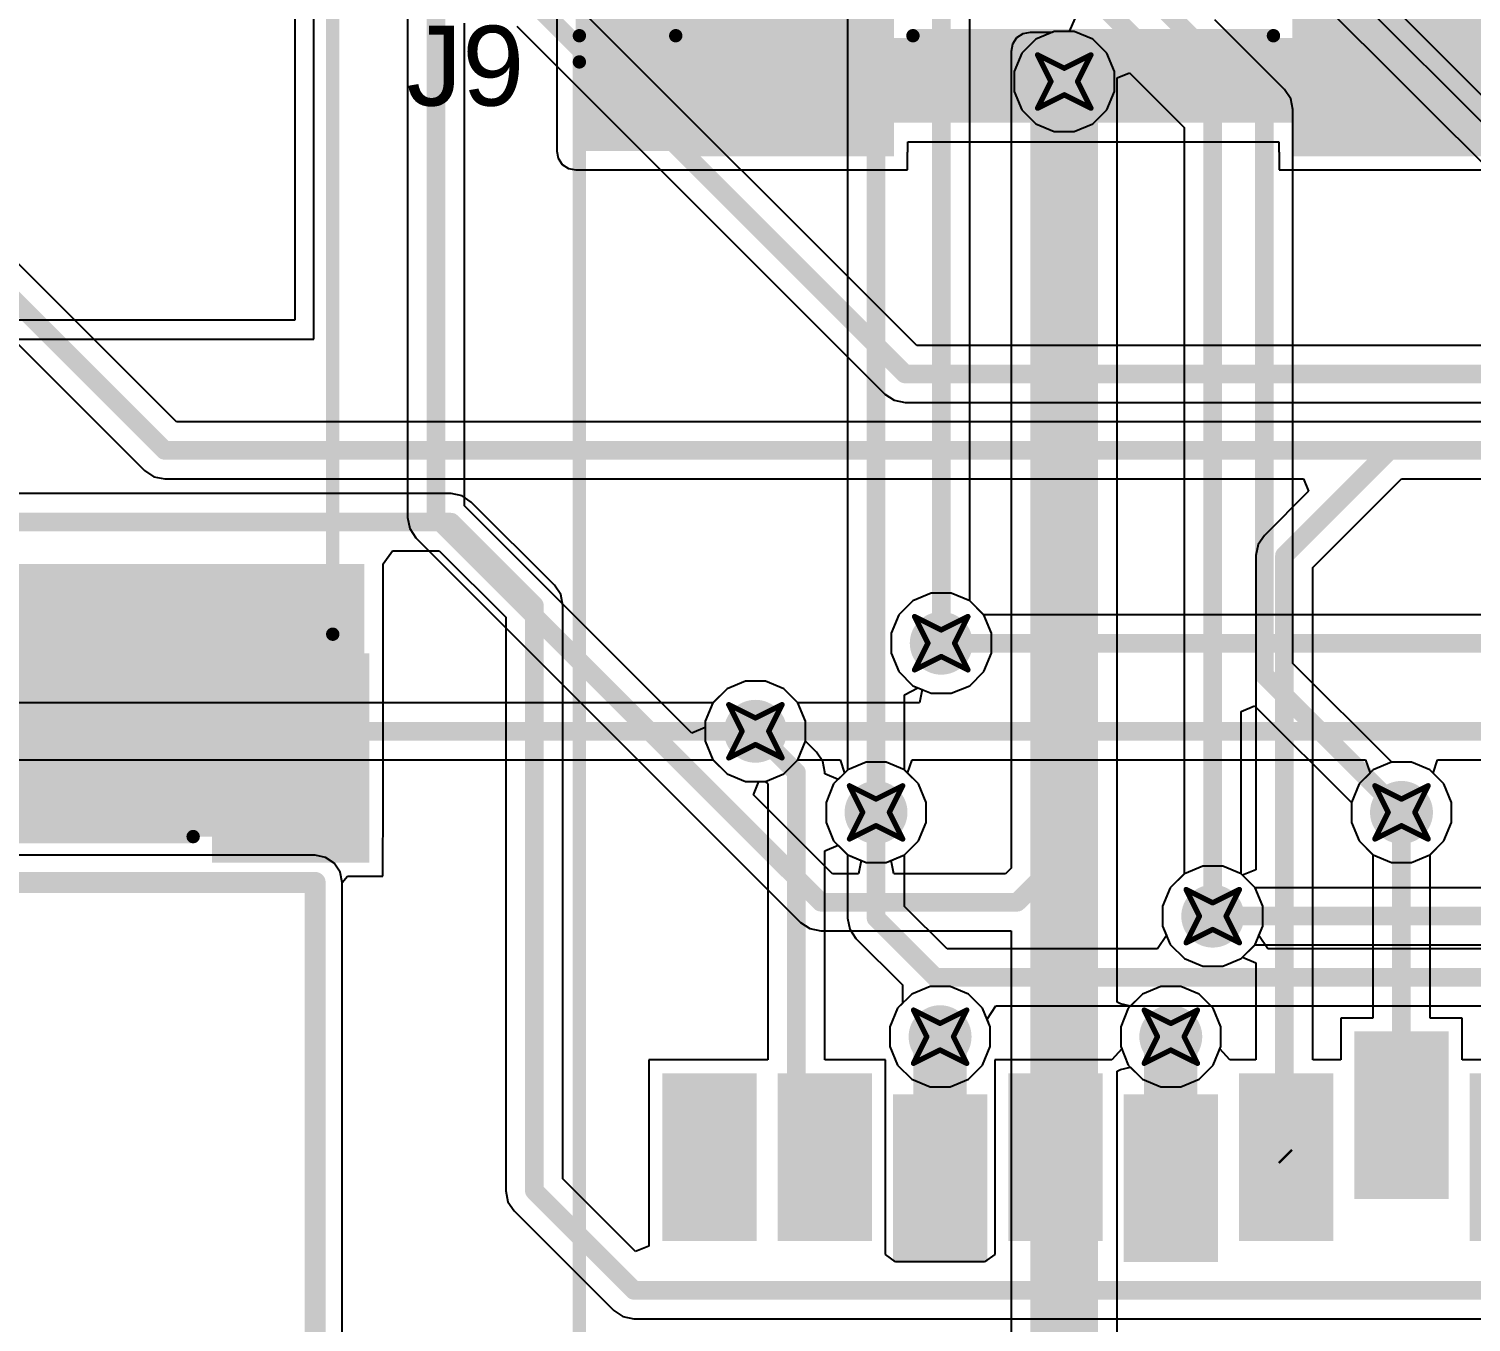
# Model space of a CAD drawing. Header units: inches. Extents: x -3 to 289, y -11 to 89.
# Drawn here: x 57.28 to 71.03, y -4.2 to 8.14 of the extents above; entities that cross this region are included whole.
import ezdxf

# ---------------------------------------------------------------- set-up
doc = ezdxf.new("R2010")
doc.units = ezdxf.units.IN
for name, color, linetype in [('Board Cutout', 216, 'Continuous'), ('Bottom Layer', 5, 'Continuous'), ('Drill Drawing', 1, 'Continuous'), ('Layer 1', 16, 'Continuous'), ('Layer 2', 76, 'Continuous'), ('Top Layer', 1, 'Continuous'), ('Top Overlay', 2, 'Continuous'), ('Top Paste', 8, 'Continuous'), ('Top Solder', 216, 'Continuous'), ('Via Holes', 16, 'Continuous')]:
    doc.layers.add(name, color=color, linetype=linetype)
doc.styles.add('Arial', font='', dxfattribs={"height": 0.2})
doc.styles.get('Arial').set_extended_font_data('Arial')

# ---------------------------------------------------------------- blocks, each defined once
blk = doc.blocks.new('693071010811_81')
at = {"layer": 'Top Layer'}
blk.add_hatch(color=1, dxfattribs=at).paths.add_polyline_path([(5.875, -6.075), (7.275, -6.075), (7.275, -7.975), (5.875, -7.975)])
at = {"layer": 'Top Paste'}
blk.add_hatch(color=8, dxfattribs=at).paths.add_polyline_path([(5.875, -6.075), (7.275, -6.075), (7.275, -7.975), (5.875, -7.975)])
at = {"layer": 'Top Solder'}
blk.add_hatch(color=216, dxfattribs=at).paths.add_polyline_path([(5.825, -6.025), (7.325, -6.025), (7.325, -8.025), (5.825, -8.025)])
at = {"layer": 'Top Overlay', "const_width": 0.127}
for points in [[(6.975, -5.844), (6.975, 7.426)], [(-6.896, -7.775), (5.644, -7.775)]]:
    blk.add_lwpolyline(points, dxfattribs=at)
at = {"layer": 'Top Overlay', "const_width": 0.0635}
for points in [[(6.943, -5.844, 1), (7.007, -5.844, 1)], [(5.612, -7.775, 1), (5.676, -7.775, 1)]]:
    blk.add_lwpolyline(points, format="xyb", close=True, dxfattribs=at)
blk = doc.blocks.new('693071010811_82')
at = {"layer": 'Top Layer'}
for points in [[(-5.875, 7.725), (-4.075, 7.725), (-4.075, 6.325), (-5.875, 6.325)], [(-0.175, 7.725), (1.625, 7.725), (1.625, 6.325), (-0.175, 6.325)], [(0.415, -2.125), (1.215, -2.125), (1.215, -3.625), (0.415, -3.625)], [(-6.185, -2.525), (-5.385, -2.525), (-5.385, -4.025), (-6.185, -4.025)], [(-5.085, -2.525), (-4.285, -2.525), (-4.285, -4.025), (-5.085, -4.025)], [(-2.885, -2.525), (-2.085, -2.525), (-2.085, -4.025), (-2.885, -4.025)], [(-0.685, -2.525), (0.115, -2.525), (0.115, -4.025), (-0.685, -4.025)], [(-3.985, -2.725), (-3.185, -2.725), (-3.185, -4.225), (-3.985, -4.225)], [(-1.785, -2.725), (-0.985, -2.725), (-0.985, -4.225), (-1.785, -4.225)]]:
    blk.add_hatch(color=1, dxfattribs=at).paths.add_polyline_path(points)
at = {"layer": 'Top Paste'}
for points in [[(-5.875, 7.725), (-4.075, 7.725), (-4.075, 6.325), (-5.875, 6.325)], [(-0.175, 7.725), (1.625, 7.725), (1.625, 6.325), (-0.175, 6.325)], [(0.415, -2.125), (1.215, -2.125), (1.215, -3.625), (0.415, -3.625)], [(-6.185, -2.525), (-5.385, -2.525), (-5.385, -4.025), (-6.185, -4.025)], [(-5.085, -2.525), (-4.285, -2.525), (-4.285, -4.025), (-5.085, -4.025)], [(-2.885, -2.525), (-2.085, -2.525), (-2.085, -4.025), (-2.885, -4.025)], [(-0.685, -2.525), (0.115, -2.525), (0.115, -4.025), (-0.685, -4.025)], [(-3.985, -2.725), (-3.185, -2.725), (-3.185, -4.225), (-3.985, -4.225)], [(-1.785, -2.725), (-0.985, -2.725), (-0.985, -4.225), (-1.785, -4.225)]]:
    blk.add_hatch(color=8, dxfattribs=at).paths.add_polyline_path(points)
at = {"layer": 'Top Solder'}
for points in [[(-5.925, 7.775), (-4.025, 7.775), (-4.025, 6.275), (-5.925, 6.275)], [(-0.225, 7.775), (1.675, 7.775), (1.675, 6.275), (-0.225, 6.275)], [(0.365, -2.075), (1.265, -2.075), (1.265, -3.675), (0.365, -3.675)], [(-6.235, -2.475), (-5.335, -2.475), (-5.335, -4.075), (-6.235, -4.075)], [(-5.135, -2.475), (-4.235, -2.475), (-4.235, -4.075), (-5.135, -4.075)], [(-2.935, -2.475), (-2.035, -2.475), (-2.035, -4.075), (-2.935, -4.075)], [(-0.735, -2.475), (0.165, -2.475), (0.165, -4.075), (-0.735, -4.075)], [(1.465, -2.475), (2.365, -2.475), (2.365, -4.075), (1.465, -4.075)], [(-4.035, -2.675), (-3.135, -2.675), (-3.135, -4.275), (-4.035, -4.275)], [(-1.835, -2.675), (-0.935, -2.675), (-0.935, -4.275), (-1.835, -4.275)]]:
    blk.add_hatch(color=216, dxfattribs=at).paths.add_polyline_path(points)
at = {"layer": 'Top Overlay', "const_width": 0.127}
for points in [[(-7.025, 7.425), (-6.106, 7.425)], [(-7.025, 7.175), (-7.025, 7.425)], [(-3.844, 7.425), (-0.406, 7.425)], [(-7.025, -4.944), (-7.025, 7.175)]]:
    blk.add_lwpolyline(points, dxfattribs=at)
at = {"layer": 'Top Overlay', "const_width": 0.0635}
for points in [[(-7.057, 7.425, 1), (-6.993, 7.425, 1)], [(-7.057, 7.425, 1), (-6.993, 7.425, 1)], [(-6.138, 7.425, 1), (-6.074, 7.425, 1)], [(-3.876, 7.425, 1), (-3.812, 7.425, 1)], [(-0.438, 7.425, 1), (-0.374, 7.425, 1)], [(-7.057, 7.175, 1), (-6.993, 7.175, 1)], [(-7.057, 7.175, 1), (-6.993, 7.175, 1)]]:
    blk.add_lwpolyline(points, format="xyb", close=True, dxfattribs=at)

msp = doc.modelspace()

# ---------------------------------------------------------------- hatches: boundary and pattern name
at = {"layer": 'Bottom Layer'}
h = msp.add_hatch(color=5, dxfattribs=at)
edge = h.paths.add_edge_path()
edge.add_arc((67.154, 7.641), 0.3, 0, 360)
h = msp.add_hatch(color=5, dxfattribs=at)
edge = h.paths.add_edge_path()
edge.add_arc((65.981, 2.282), 0.3, 0, 360)
h = msp.add_hatch(color=5, dxfattribs=at)
edge = h.paths.add_edge_path()
edge.add_arc((64.209, 1.442), 0.3, 0, 360)
h = msp.add_hatch(color=5, dxfattribs=at)
edge = h.paths.add_edge_path()
edge.add_arc((65.359, 0.668), 0.3, 0, 360)
h = msp.add_hatch(color=5, dxfattribs=at)
edge = h.paths.add_edge_path()
edge.add_arc((70.37, 0.668), 0.3, 0, 360)
h = msp.add_hatch(color=5, dxfattribs=at)
edge = h.paths.add_edge_path()
edge.add_arc((68.57, -0.322), 0.3, 0, 360)
h = msp.add_hatch(color=5, dxfattribs=at)
edge = h.paths.add_edge_path()
edge.add_arc((65.97, -1.472), 0.3, 0, 360)
h = msp.add_hatch(color=5, dxfattribs=at)
edge = h.paths.add_edge_path()
edge.add_arc((68.17, -1.472), 0.3, 0, 360)
at = {"layer": 'Layer 1'}
h = msp.add_hatch(color=16, dxfattribs=at)
edge = h.paths.add_edge_path()
edge.add_arc((67.154, 7.641), 0.3, 0, 360)
h = msp.add_hatch(color=16, dxfattribs=at)
edge = h.paths.add_edge_path()
edge.add_arc((65.981, 2.282), 0.3, 0, 360)
h = msp.add_hatch(color=16, dxfattribs=at)
edge = h.paths.add_edge_path()
edge.add_arc((64.209, 1.442), 0.3, 0, 360)
h = msp.add_hatch(color=16, dxfattribs=at)
edge = h.paths.add_edge_path()
edge.add_arc((65.359, 0.668), 0.3, 0, 360)
h = msp.add_hatch(color=16, dxfattribs=at)
edge = h.paths.add_edge_path()
edge.add_arc((70.37, 0.668), 0.3, 0, 360)
h = msp.add_hatch(color=16, dxfattribs=at)
edge = h.paths.add_edge_path()
edge.add_arc((68.57, -0.322), 0.3, 0, 360)
h = msp.add_hatch(color=16, dxfattribs=at)
edge = h.paths.add_edge_path()
edge.add_arc((65.97, -1.472), 0.3, 0, 360)
h = msp.add_hatch(color=16, dxfattribs=at)
edge = h.paths.add_edge_path()
edge.add_arc((68.17, -1.472), 0.3, 0, 360)
at = {"layer": 'Layer 2'}
msp.add_hatch(color=76, dxfattribs=at).paths.add_polyline_path([(66.829, -5.436), (67.477, -5.436), (67.477, 7.928), (66.829, 7.928)])
h = msp.add_hatch(color=76, dxfattribs=at)
edge = h.paths.add_edge_path()
edge.add_arc((67.154, 7.641), 0.3, 0, 360)
h = msp.add_hatch(color=76, dxfattribs=at)
edge = h.paths.add_edge_path()
edge.add_arc((65.981, 2.282), 0.3, 0, 360)
h = msp.add_hatch(color=76, dxfattribs=at)
edge = h.paths.add_edge_path()
edge.add_arc((64.209, 1.442), 0.3, 0, 360)
h = msp.add_hatch(color=76, dxfattribs=at)
edge = h.paths.add_edge_path()
edge.add_arc((65.359, 0.668), 0.3, 0, 360)
h = msp.add_hatch(color=76, dxfattribs=at)
edge = h.paths.add_edge_path()
edge.add_arc((70.37, 0.668), 0.3, 0, 360)
h = msp.add_hatch(color=76, dxfattribs=at)
edge = h.paths.add_edge_path()
edge.add_arc((68.57, -0.322), 0.3, 0, 360)
h = msp.add_hatch(color=76, dxfattribs=at)
edge = h.paths.add_edge_path()
edge.add_arc((65.97, -1.472), 0.3, 0, 360)
h = msp.add_hatch(color=76, dxfattribs=at)
edge = h.paths.add_edge_path()
edge.add_arc((68.17, -1.472), 0.3, 0, 360)
at = {"layer": 'Top Layer'}
for points in [[(62.495, 6.978), (63.281, 6.978), (63.281, 8.922), (62.495, 8.922)], [(62.495, 6.978), (65.48, 6.978), (65.48, 8.378), (62.495, 8.378)], [(72.365, 8.378), (69.38, 8.378), (69.38, 6.978), (72.365, 6.978)], [(63.434, 7.248), (70.934, 7.248), (70.934, 8.056), (63.434, 8.056)], [(45.928, 0.437), (60.478, 0.437), (60.478, 3.037), (45.928, 3.037)]]:
    msp.add_hatch(color=1, dxfattribs=at).paths.add_polyline_path(points)
h = msp.add_hatch(color=1, dxfattribs=at)
edge = h.paths.add_edge_path()
edge.add_arc((67.154, 7.641), 0.3, 0, 360)
h = msp.add_hatch(color=1, dxfattribs=at)
edge = h.paths.add_edge_path()
edge.add_arc((65.981, 2.282), 0.3, 0, 360)
h = msp.add_hatch(color=1, dxfattribs=at)
edge = h.paths.add_edge_path()
edge.add_arc((64.209, 1.442), 0.3, 0, 360)
h = msp.add_hatch(color=1, dxfattribs=at)
edge = h.paths.add_edge_path()
edge.add_arc((65.359, 0.668), 0.3, 0, 360)
h = msp.add_hatch(color=1, dxfattribs=at)
edge = h.paths.add_edge_path()
edge.add_arc((70.37, 0.668), 0.3, 0, 360)
h = msp.add_hatch(color=1, dxfattribs=at)
edge = h.paths.add_edge_path()
edge.add_arc((68.57, -0.322), 0.3, 0, 360)
h = msp.add_hatch(color=1, dxfattribs=at)
edge = h.paths.add_edge_path()
edge.add_arc((65.97, -1.472), 0.3, 0, 360)
h = msp.add_hatch(color=1, dxfattribs=at)
edge = h.paths.add_edge_path()
edge.add_arc((68.17, -1.472), 0.3, 0, 360)
at = {"layer": 'Via Holes'}
h = msp.add_hatch(color=7, dxfattribs=at)
edge = h.paths.add_edge_path()
edge.add_arc((67.154, 7.641), 0.15, 0, 360)
h = msp.add_hatch(color=7, dxfattribs=at)
edge = h.paths.add_edge_path()
edge.add_arc((65.981, 2.282), 0.15, 0, 360)
h = msp.add_hatch(color=7, dxfattribs=at)
edge = h.paths.add_edge_path()
edge.add_arc((64.209, 1.442), 0.15, 0, 360)
h = msp.add_hatch(color=7, dxfattribs=at)
edge = h.paths.add_edge_path()
edge.add_arc((65.359, 0.668), 0.15, 0, 360)
h = msp.add_hatch(color=7, dxfattribs=at)
edge = h.paths.add_edge_path()
edge.add_arc((70.37, 0.668), 0.15, 0, 360)
h = msp.add_hatch(color=7, dxfattribs=at)
edge = h.paths.add_edge_path()
edge.add_arc((68.57, -0.322), 0.15, 0, 360)
h = msp.add_hatch(color=7, dxfattribs=at)
edge = h.paths.add_edge_path()
edge.add_arc((65.97, -1.472), 0.15, 0, 360)
h = msp.add_hatch(color=7, dxfattribs=at)
edge = h.paths.add_edge_path()
edge.add_arc((68.17, -1.472), 0.15, 0, 360)

# ---------------------------------------------------------------- linework, layer by layer
at = {"layer": 'Board Cutout', "const_width": 0.2}
for points in [[(0.01, 0), (60.01, 0)], [(60.01, -5.48), (60.01, 0)]]:
    msp.add_lwpolyline(points, dxfattribs=at)
at = {"layer": 'Board Cutout', "const_width": 0.1}
msp.add_lwpolyline([(59.96, 0, 1), (60.06, 0, 1)], format="xyb", close=True, dxfattribs=at)
msp.add_lwpolyline([(59.96, 0, 1), (60.06, 0, 1)], format="xyb", close=True, dxfattribs=at)
at = {"layer": 'Bottom Layer'}
for p, q in [((68.36, 10.029), (71.25, 7.14)), ((71.325, 7.321), (69.018, 9.628)), ((67.059, 8.119), (66.883, 8.046)), ((67.249, 8.119), (67.059, 8.119)), ((67.425, 8.046), (67.249, 8.119)), ((66.883, 8.046), (66.749, 7.911)), ((67.559, 7.911), (67.425, 8.046)), ((66.749, 7.911), (66.676, 7.736)), ((67.632, 7.736), (67.559, 7.911)), ((66.676, 7.736), (66.676, 7.546)), ((67.632, 7.546), (67.632, 7.736)), ((66.676, 7.546), (66.749, 7.37)), ((67.559, 7.37), (67.632, 7.546)), ((66.749, 7.37), (66.883, 7.236)), ((67.425, 7.236), (67.559, 7.37)), ((66.883, 7.236), (67.059, 7.163)), ((67.059, 7.163), (67.249, 7.163)), ((67.249, 7.163), (67.425, 7.236)), ((65.886, 2.76), (65.71, 2.687)), ((66.076, 2.76), (65.886, 2.76)), ((66.252, 2.687), (66.076, 2.76)), ((65.71, 2.687), (65.576, 2.553)), ((66.386, 2.553), (66.252, 2.687)), ((65.576, 2.553), (65.503, 2.377)), ((66.459, 2.377), (66.386, 2.553)), ((65.503, 2.377), (65.503, 2.187)), ((66.459, 2.187), (66.459, 2.377)), ((65.503, 2.187), (65.576, 2.012)), ((66.386, 2.012), (66.459, 2.187)), ((65.576, 2.012), (65.71, 1.877)), ((66.252, 1.877), (66.386, 2.012)), ((63.938, 1.847), (63.804, 1.713)), ((64.114, 1.92), (63.938, 1.847)), ((64.304, 1.92), (64.114, 1.92)), ((64.479, 1.847), (64.304, 1.92)), ((64.614, 1.713), (64.479, 1.847)), ((65.71, 1.877), (65.886, 1.804)), ((65.886, 1.804), (66.076, 1.804)), ((66.076, 1.804), (66.252, 1.877)), ((63.804, 1.713), (63.731, 1.537)), ((64.686, 1.537), (64.614, 1.713)), ((63.731, 1.537), (63.731, 1.347)), ((64.686, 1.347), (64.686, 1.537)), ((63.731, 1.347), (63.804, 1.171)), ((64.614, 1.171), (64.686, 1.347)), ((63.804, 1.171), (63.938, 1.037)), ((64.479, 1.037), (64.614, 1.171)), ((65.264, 1.146), (65.089, 1.073)), ((65.455, 1.146), (65.264, 1.146)), ((65.63, 1.073), (65.455, 1.146)), ((70.275, 1.146), (70.1, 1.073)), ((70.465, 1.146), (70.275, 1.146)), ((70.641, 1.073), (70.465, 1.146)), ((63.938, 1.037), (64.114, 0.964)), ((64.114, 0.964), (64.304, 0.964)), ((64.304, 0.964), (64.479, 1.037)), ((65.089, 1.073), (64.954, 0.939)), ((65.765, 0.939), (65.63, 1.073)), ((70.1, 1.073), (69.965, 0.939)), ((70.775, 0.939), (70.641, 1.073)), ((64.954, 0.939), (64.882, 0.763)), ((65.837, 0.763), (65.765, 0.939)), ((69.965, 0.939), (69.892, 0.763)), ((70.848, 0.763), (70.775, 0.939)), ((64.882, 0.763), (64.882, 0.573)), ((65.837, 0.573), (65.837, 0.763)), ((69.892, 0.763), (69.892, 0.573)), ((70.848, 0.573), (70.848, 0.763)), ((64.882, 0.573), (64.954, 0.398)), ((65.765, 0.398), (65.837, 0.573)), ((69.892, 0.573), (69.965, 0.398)), ((70.775, 0.398), (70.848, 0.573)), ((64.954, 0.398), (65.088, 0.264)), ((65.631, 0.264), (65.765, 0.398)), ((69.965, 0.398), (70.1, 0.263)), ((70.641, 0.263), (70.775, 0.398)), ((60.01, 0.259), (0.269, 0.259)), ((60.109, 0.239), (60.01, 0.259)), ((60.193, 0.183), (60.109, 0.239)), ((60.249, 0.099), (60.193, 0.183)), ((65.088, 0.264), (65.088, -0.341)), ((65.631, -0.229), (65.631, 0.264)), ((68.475, 0.155), (68.3, 0.083)), ((68.665, 0.155), (68.475, 0.155)), ((68.841, 0.083), (68.665, 0.155)), ((70.1, 0.263), (70.275, 0.19)), ((70.275, 0.19), (70.465, 0.19)), ((70.465, 0.19), (70.641, 0.263)), ((60.269, 0), (60.249, 0.099)), ((68.3, 0.083), (68.165, -0.052)), ((68.975, -0.052), (68.841, 0.083)), ((60.269, -5.478), (60.269, 0)), ((68.165, -0.052), (68.092, -0.227)), ((69.048, -0.227), (68.975, -0.052)), ((66.036, -0.633), (65.631, -0.229)), ((68.092, -0.227), (68.092, -0.417)), ((69.048, -0.417), (69.048, -0.227)), ((65.088, -0.341), (65.108, -0.445)), ((65.108, -0.445), (65.167, -0.534)), ((65.167, -0.534), (65.61, -0.977)), ((68.129, -0.506), (68.044, -0.633)), ((68.092, -0.417), (68.129, -0.506)), ((69.011, -0.506), (69.048, -0.417)), ((69.096, -0.633), (69.011, -0.506)), ((68.044, -0.633), (66.036, -0.633)), ((85.218, -0.633), (69.096, -0.633)), ((65.61, -0.977), (65.61, -1.156)), ((65.565, -1.201), (65.492, -1.377)), ((65.61, -1.156), (65.565, -1.201)), ((66.418, -1.304), (66.503, -1.177)), ((66.503, -1.177), (80.689, -1.177)), ((66.448, -1.377), (66.418, -1.304)), ((65.492, -1.377), (65.492, -1.567)), ((66.448, -1.567), (66.448, -1.377)), ((65.492, -1.567), (65.565, -1.743)), ((66.375, -1.743), (66.448, -1.567)), ((65.565, -1.743), (65.7, -1.877)), ((66.241, -1.877), (66.375, -1.743)), ((65.7, -1.877), (65.875, -1.95)), ((66.065, -1.95), (66.241, -1.877)), ((65.875, -1.95), (66.065, -1.95))]:
    msp.add_line(p, q, dxfattribs=at)
at = {"layer": 'Bottom Layer', "const_width": 0.178}
for points in [[(65.359, -0.341), (65.359, 0.668)], [(65.359, -0.341), (65.923, -0.905)], [(65.923, -0.905), (85.621, -0.905)]]:
    msp.add_lwpolyline(points, dxfattribs=at)
at = {"layer": 'Bottom Layer', "const_width": 0.0889}
for points in [[(65.315, 0.668, 1), (65.404, 0.668, 1)], [(65.315, -0.341, 1), (65.404, -0.341, 1)], [(65.315, -0.341, 1), (65.404, -0.341, 1)], [(65.879, -0.905, 1), (65.968, -0.905, 1)], [(65.879, -0.905, 1), (65.968, -0.905, 1)]]:
    msp.add_lwpolyline(points, format="xyb", close=True, dxfattribs=at)
at = {"layer": 'Drill Drawing', "const_width": 0.0508}
for points in [[(66.9, 7.895), (67.154, 7.768)], [(66.9, 7.895), (67.027, 7.641)], [(67.154, 7.768), (67.408, 7.895)], [(67.281, 7.641), (67.408, 7.895)], [(66.9, 7.387), (67.027, 7.641)], [(67.281, 7.641), (67.408, 7.387)], [(66.9, 7.387), (67.154, 7.514)], [(67.154, 7.514), (67.408, 7.387)], [(65.727, 2.536), (65.981, 2.409)], [(65.727, 2.536), (65.854, 2.282)], [(65.981, 2.409), (66.235, 2.536)], [(66.108, 2.282), (66.235, 2.536)], [(65.727, 2.028), (65.854, 2.282)], [(66.108, 2.282), (66.235, 2.028)], [(65.727, 2.028), (65.981, 2.155)], [(65.981, 2.155), (66.235, 2.028)], [(63.955, 1.696), (64.209, 1.569)], [(63.955, 1.696), (64.082, 1.442)], [(64.209, 1.569), (64.463, 1.696)], [(64.336, 1.442), (64.463, 1.696)], [(63.955, 1.188), (64.082, 1.442)], [(64.336, 1.442), (64.463, 1.188)], [(63.955, 1.188), (64.209, 1.315)], [(64.209, 1.315), (64.463, 1.188)], [(65.105, 0.922), (65.359, 0.795)], [(65.105, 0.922), (65.232, 0.668)], [(65.359, 0.795), (65.613, 0.922)], [(65.486, 0.668), (65.613, 0.922)], [(70.116, 0.922), (70.37, 0.795)], [(70.116, 0.922), (70.243, 0.668)], [(70.37, 0.795), (70.624, 0.922)], [(70.497, 0.668), (70.624, 0.922)], [(65.105, 0.414), (65.232, 0.668)], [(65.486, 0.668), (65.613, 0.414)], [(70.116, 0.414), (70.243, 0.668)], [(70.497, 0.668), (70.624, 0.414)], [(65.105, 0.414), (65.359, 0.541)], [(65.359, 0.541), (65.613, 0.414)], [(70.116, 0.414), (70.37, 0.541)], [(70.37, 0.541), (70.624, 0.414)], [(68.316, -0.068), (68.57, -0.195)], [(68.316, -0.068), (68.443, -0.322)], [(68.57, -0.195), (68.824, -0.068)], [(68.697, -0.322), (68.824, -0.068)], [(68.316, -0.576), (68.443, -0.322)], [(68.697, -0.322), (68.824, -0.576)], [(68.316, -0.576), (68.57, -0.449)], [(68.57, -0.449), (68.824, -0.576)], [(65.716, -1.218), (65.97, -1.345)], [(65.716, -1.218), (65.843, -1.472)], [(65.97, -1.345), (66.224, -1.218)], [(66.097, -1.472), (66.224, -1.218)], [(67.916, -1.218), (68.17, -1.345)], [(67.916, -1.218), (68.043, -1.472)], [(68.17, -1.345), (68.424, -1.218)], [(68.297, -1.472), (68.424, -1.218)], [(65.716, -1.726), (65.843, -1.472)], [(66.097, -1.472), (66.224, -1.726)], [(67.916, -1.726), (68.043, -1.472)], [(68.297, -1.472), (68.424, -1.726)], [(65.716, -1.726), (65.97, -1.599)], [(65.97, -1.599), (66.224, -1.726)], [(67.916, -1.726), (68.17, -1.599)], [(68.17, -1.599), (68.424, -1.726)]]:
    msp.add_lwpolyline(points, dxfattribs=at)
at = {"layer": 'Drill Drawing', "const_width": 0.0254}
for points in [[(66.887, 7.895, 1), (66.913, 7.895, 1)], [(66.887, 7.895, 1), (66.913, 7.895, 1)], [(67.395, 7.895, 1), (67.421, 7.895, 1)], [(67.395, 7.895, 1), (67.421, 7.895, 1)], [(67.141, 7.768, 1), (67.167, 7.768, 1)], [(67.141, 7.768, 1), (67.167, 7.768, 1)], [(67.014, 7.641, 1), (67.04, 7.641, 1)], [(67.014, 7.641, 1), (67.04, 7.641, 1)], [(67.268, 7.641, 1), (67.294, 7.641, 1)], [(67.268, 7.641, 1), (67.294, 7.641, 1)], [(67.141, 7.514, 1), (67.167, 7.514, 1)], [(67.141, 7.514, 1), (67.167, 7.514, 1)], [(66.887, 7.387, 1), (66.913, 7.387, 1)], [(66.887, 7.387, 1), (66.913, 7.387, 1)], [(67.395, 7.387, 1), (67.421, 7.387, 1)], [(67.395, 7.387, 1), (67.421, 7.387, 1)], [(65.714, 2.536, 1), (65.74, 2.536, 1)], [(65.714, 2.536, 1), (65.74, 2.536, 1)], [(66.222, 2.536, 1), (66.248, 2.536, 1)], [(66.222, 2.536, 1), (66.248, 2.536, 1)], [(65.968, 2.409, 1), (65.994, 2.409, 1)], [(65.968, 2.409, 1), (65.994, 2.409, 1)], [(65.841, 2.282, 1), (65.867, 2.282, 1)], [(65.841, 2.282, 1), (65.867, 2.282, 1)], [(66.095, 2.282, 1), (66.121, 2.282, 1)], [(66.095, 2.282, 1), (66.121, 2.282, 1)], [(65.968, 2.155, 1), (65.994, 2.155, 1)], [(65.968, 2.155, 1), (65.994, 2.155, 1)], [(65.714, 2.028, 1), (65.74, 2.028, 1)], [(65.714, 2.028, 1), (65.74, 2.028, 1)], [(66.222, 2.028, 1), (66.248, 2.028, 1)], [(66.222, 2.028, 1), (66.248, 2.028, 1)], [(63.942, 1.696, 1), (63.967, 1.696, 1)], [(63.942, 1.696, 1), (63.967, 1.696, 1)], [(64.45, 1.696, 1), (64.475, 1.696, 1)], [(64.45, 1.696, 1), (64.475, 1.696, 1)], [(64.196, 1.569, 1), (64.221, 1.569, 1)], [(64.196, 1.569, 1), (64.221, 1.569, 1)], [(64.069, 1.442, 1), (64.094, 1.442, 1)], [(64.069, 1.442, 1), (64.094, 1.442, 1)], [(64.323, 1.442, 1), (64.348, 1.442, 1)], [(64.323, 1.442, 1), (64.348, 1.442, 1)], [(64.196, 1.315, 1), (64.221, 1.315, 1)], [(64.196, 1.315, 1), (64.221, 1.315, 1)], [(63.942, 1.188, 1), (63.967, 1.188, 1)], [(63.942, 1.188, 1), (63.967, 1.188, 1)], [(64.45, 1.188, 1), (64.475, 1.188, 1)], [(64.45, 1.188, 1), (64.475, 1.188, 1)], [(65.093, 0.922, 1), (65.118, 0.922, 1)], [(65.093, 0.922, 1), (65.118, 0.922, 1)], [(65.601, 0.922, 1), (65.626, 0.922, 1)], [(65.601, 0.922, 1), (65.626, 0.922, 1)], [(70.104, 0.922, 1), (70.129, 0.922, 1)], [(70.104, 0.922, 1), (70.129, 0.922, 1)], [(70.612, 0.922, 1), (70.637, 0.922, 1)], [(70.612, 0.922, 1), (70.637, 0.922, 1)], [(65.22, 0.668, 1), (65.245, 0.668, 1)], [(65.22, 0.668, 1), (65.245, 0.668, 1)], [(65.347, 0.795, 1), (65.372, 0.795, 1)], [(65.347, 0.795, 1), (65.372, 0.795, 1)], [(65.474, 0.668, 1), (65.499, 0.668, 1)], [(65.474, 0.668, 1), (65.499, 0.668, 1)], [(70.231, 0.668, 1), (70.256, 0.668, 1)], [(70.231, 0.668, 1), (70.256, 0.668, 1)], [(70.358, 0.795, 1), (70.383, 0.795, 1)], [(70.358, 0.795, 1), (70.383, 0.795, 1)], [(70.485, 0.668, 1), (70.51, 0.668, 1)], [(70.485, 0.668, 1), (70.51, 0.668, 1)], [(65.347, 0.541, 1), (65.372, 0.541, 1)], [(65.347, 0.541, 1), (65.372, 0.541, 1)], [(70.358, 0.541, 1), (70.383, 0.541, 1)], [(70.358, 0.541, 1), (70.383, 0.541, 1)], [(65.093, 0.414, 1), (65.118, 0.414, 1)], [(65.093, 0.414, 1), (65.118, 0.414, 1)], [(65.601, 0.414, 1), (65.626, 0.414, 1)], [(65.601, 0.414, 1), (65.626, 0.414, 1)], [(70.104, 0.414, 1), (70.129, 0.414, 1)], [(70.104, 0.414, 1), (70.129, 0.414, 1)], [(70.612, 0.414, 1), (70.637, 0.414, 1)], [(70.612, 0.414, 1), (70.637, 0.414, 1)], [(68.304, -0.068, 1), (68.329, -0.068, 1)], [(68.304, -0.068, 1), (68.329, -0.068, 1)], [(68.812, -0.068, 1), (68.837, -0.068, 1)], [(68.812, -0.068, 1), (68.837, -0.068, 1)], [(68.558, -0.195, 1), (68.583, -0.195, 1)], [(68.558, -0.195, 1), (68.583, -0.195, 1)], [(68.431, -0.322, 1), (68.456, -0.322, 1)], [(68.431, -0.322, 1), (68.456, -0.322, 1)], [(68.685, -0.322, 1), (68.71, -0.322, 1)], [(68.685, -0.322, 1), (68.71, -0.322, 1)], [(68.558, -0.449, 1), (68.583, -0.449, 1)], [(68.558, -0.449, 1), (68.583, -0.449, 1)], [(68.304, -0.576, 1), (68.329, -0.576, 1)], [(68.304, -0.576, 1), (68.329, -0.576, 1)], [(68.812, -0.576, 1), (68.837, -0.576, 1)], [(68.812, -0.576, 1), (68.837, -0.576, 1)], [(65.704, -1.218, 1), (65.729, -1.218, 1)], [(65.704, -1.218, 1), (65.729, -1.218, 1)], [(66.212, -1.218, 1), (66.237, -1.218, 1)], [(66.212, -1.218, 1), (66.237, -1.218, 1)], [(67.904, -1.218, 1), (67.929, -1.218, 1)], [(67.904, -1.218, 1), (67.929, -1.218, 1)], [(68.412, -1.218, 1), (68.437, -1.218, 1)], [(68.412, -1.218, 1), (68.437, -1.218, 1)], [(65.958, -1.345, 1), (65.983, -1.345, 1)], [(65.958, -1.345, 1), (65.983, -1.345, 1)], [(68.158, -1.345, 1), (68.183, -1.345, 1)], [(68.158, -1.345, 1), (68.183, -1.345, 1)], [(65.831, -1.472, 1), (65.856, -1.472, 1)], [(65.831, -1.472, 1), (65.856, -1.472, 1)], [(66.085, -1.472, 1), (66.11, -1.472, 1)], [(66.085, -1.472, 1), (66.11, -1.472, 1)], [(68.031, -1.472, 1), (68.056, -1.472, 1)], [(68.031, -1.472, 1), (68.056, -1.472, 1)], [(68.285, -1.472, 1), (68.31, -1.472, 1)], [(68.285, -1.472, 1), (68.31, -1.472, 1)], [(65.958, -1.599, 1), (65.983, -1.599, 1)], [(65.958, -1.599, 1), (65.983, -1.599, 1)], [(68.158, -1.599, 1), (68.183, -1.599, 1)], [(68.158, -1.599, 1), (68.183, -1.599, 1)], [(65.704, -1.726, 1), (65.729, -1.726, 1)], [(65.704, -1.726, 1), (65.729, -1.726, 1)], [(66.212, -1.726, 1), (66.237, -1.726, 1)], [(66.212, -1.726, 1), (66.237, -1.726, 1)], [(67.904, -1.726, 1), (67.929, -1.726, 1)], [(67.904, -1.726, 1), (67.929, -1.726, 1)], [(68.412, -1.726, 1), (68.437, -1.726, 1)], [(68.412, -1.726, 1), (68.437, -1.726, 1)]]:
    msp.add_lwpolyline(points, format="xyb", close=True, dxfattribs=at)
at = {"layer": 'Layer 1'}
for p, q in [((69.186, 8.819), (72.463, 5.542)), ((65.748, 5.123), (62.318, 8.553)), ((61.934, 8.169), (65.443, 4.659)), ((67.059, 8.119), (66.883, 8.046)), ((67.249, 8.119), (67.059, 8.119)), ((67.425, 8.046), (67.249, 8.119)), ((66.883, 8.046), (66.749, 7.911)), ((67.559, 7.911), (67.425, 8.046)), ((66.749, 7.911), (66.676, 7.736)), ((67.632, 7.736), (67.559, 7.911)), ((66.676, 7.736), (66.676, 7.546)), ((67.632, 7.546), (67.632, 7.736)), ((66.676, 7.546), (66.749, 7.37)), ((67.559, 7.37), (67.632, 7.546)), ((66.749, 7.37), (66.883, 7.236)), ((67.425, 7.236), (67.559, 7.37)), ((66.883, 7.236), (67.059, 7.163)), ((67.059, 7.163), (67.249, 7.163)), ((67.249, 7.163), (67.425, 7.236)), ((105.872, 5.123), (65.748, 5.123)), ((65.443, 4.659), (65.443, 4.659)), ((65.443, 4.659), (65.532, 4.6)), ((65.532, 4.6), (65.636, 4.579)), ((65.636, 4.579), (65.636, 4.579)), ((65.636, 4.579), (101.096, 4.579)), ((65.886, 2.76), (65.71, 2.687)), ((66.076, 2.76), (65.886, 2.76)), ((66.252, 2.687), (66.076, 2.76)), ((65.71, 2.687), (65.576, 2.553)), ((66.385, 2.554), (66.252, 2.687)), ((65.576, 2.553), (65.503, 2.377)), ((71.426, 2.554), (66.385, 2.554)), ((65.503, 2.377), (65.503, 2.187)), ((65.503, 2.187), (65.576, 2.012)), ((65.576, 2.012), (65.71, 1.877)), ((63.938, 1.847), (63.805, 1.714)), ((64.114, 1.92), (63.938, 1.847)), ((64.304, 1.92), (64.114, 1.92)), ((64.479, 1.847), (64.304, 1.92)), ((64.612, 1.714), (64.479, 1.847)), ((65.71, 1.877), (65.798, 1.841)), ((65.798, 1.841), (65.772, 1.714)), ((63.805, 1.714), (50.975, 1.714)), ((65.772, 1.714), (64.612, 1.714)), ((50.863, 1.17), (63.805, 1.17)), ((63.805, 1.17), (63.938, 1.037)), ((64.479, 1.037), (64.612, 1.17)), ((64.612, 1.17), (65.016, 1.17)), ((65.016, 1.17), (65.059, 1.043)), ((65.66, 1.043), (65.703, 1.17)), ((65.703, 1.17), (70.027, 1.17)), ((70.027, 1.17), (70.07, 1.043)), ((70.671, 1.043), (70.713, 1.17)), ((70.713, 1.17), (71.211, 1.17)), ((63.938, 1.037), (64.114, 0.964)), ((64.114, 0.964), (64.304, 0.964)), ((64.304, 0.964), (64.479, 1.037)), ((65.059, 1.043), (64.954, 0.939)), ((65.765, 0.939), (65.66, 1.043)), ((70.07, 1.043), (69.965, 0.939)), ((70.775, 0.939), (70.671, 1.043)), ((64.954, 0.939), (64.882, 0.763)), ((65.837, 0.763), (65.765, 0.939)), ((69.965, 0.939), (69.892, 0.763)), ((70.848, 0.763), (70.775, 0.939)), ((64.882, 0.763), (64.882, 0.573)), ((65.837, 0.573), (65.837, 0.763)), ((69.892, 0.763), (69.892, 0.573)), ((70.848, 0.573), (70.848, 0.763)), ((64.882, 0.573), (64.954, 0.398)), ((65.765, 0.398), (65.837, 0.573)), ((69.892, 0.573), (69.965, 0.398)), ((70.775, 0.398), (70.848, 0.573)), ((64.954, 0.398), (65.089, 0.263)), ((65.63, 0.263), (65.765, 0.398)), ((69.965, 0.398), (70.1, 0.263)), ((70.641, 0.263), (70.775, 0.398)), ((60.01, 0.259), (0.269, 0.259)), ((60.109, 0.239), (60.01, 0.259)), ((60.193, 0.183), (60.109, 0.239)), ((60.249, 0.099), (60.193, 0.183)), ((65.089, 0.263), (65.264, 0.19)), ((65.264, 0.19), (65.455, 0.19)), ((65.455, 0.19), (65.63, 0.263)), ((68.475, 0.155), (68.3, 0.083)), ((68.665, 0.155), (68.475, 0.155)), ((68.841, 0.083), (68.665, 0.155)), ((70.1, 0.263), (70.275, 0.19)), ((70.275, 0.19), (70.465, 0.19)), ((70.465, 0.19), (70.641, 0.263)), ((60.269, 0), (60.249, 0.099)), ((68.3, 0.083), (68.165, -0.052)), ((68.974, -0.051), (68.841, 0.083)), ((60.269, -5.478), (60.269, 0)), ((68.165, -0.052), (68.092, -0.227)), ((80.205, -0.051), (68.974, -0.051)), ((68.092, -0.227), (68.092, -0.417)), ((68.092, -0.417), (68.165, -0.593)), ((68.165, -0.593), (68.3, -0.727)), ((68.841, -0.727), (68.974, -0.594)), ((68.974, -0.594), (85.095, -0.594)), ((68.3, -0.727), (68.475, -0.8)), ((68.475, -0.8), (68.665, -0.8)), ((68.665, -0.8), (68.841, -0.727)), ((67.9, -1.067), (67.765, -1.201)), ((68.075, -0.994), (67.9, -1.067)), ((68.265, -0.994), (68.075, -0.994)), ((68.441, -1.067), (68.265, -0.994)), ((68.575, -1.201), (68.441, -1.067)), ((67.765, -1.201), (67.692, -1.377)), ((68.648, -1.377), (68.575, -1.201)), ((67.692, -1.377), (67.692, -1.567)), ((68.648, -1.567), (68.648, -1.377)), ((67.692, -1.567), (67.765, -1.743)), ((68.575, -1.743), (68.648, -1.567)), ((67.765, -1.743), (67.9, -1.877)), ((68.441, -1.877), (68.575, -1.743)), ((67.9, -1.877), (68.075, -1.95)), ((68.265, -1.95), (68.441, -1.877)), ((68.075, -1.95), (68.265, -1.95))]:
    msp.add_line(p, q, dxfattribs=at)
at = {"layer": 'Layer 1', "const_width": 0.178}
for points in [[(57.619, 20.771), (72.655, 5.735)], [(59.764, 19.311), (72.629, 6.446)], [(61.84, 8.647), (65.636, 4.851)], [(65.636, 4.851), (105.985, 4.851)], [(65.981, 2.282), (71.426, 2.282)], [(50.863, 1.442), (64.209, 1.442)], [(64.209, 1.442), (71.323, 1.442)], [(68.57, -0.322), (116.024, -0.322)]]:
    msp.add_lwpolyline(points, dxfattribs=at)
at = {"layer": 'Layer 1', "const_width": 0.0889}
for points in [[(65.591, 4.851, 1), (65.68, 4.851, 1)], [(65.591, 4.851, 1), (65.68, 4.851, 1)], [(65.937, 2.282, 1), (66.026, 2.282, 1)], [(64.164, 1.442, 1), (64.253, 1.442, 1)], [(64.164, 1.442, 1), (64.253, 1.442, 1)], [(68.526, -0.322, 1), (68.615, -0.322, 1)]]:
    msp.add_lwpolyline(points, format="xyb", close=True, dxfattribs=at)
at = {"layer": 'Layer 2'}
for p, q in [((66.253, 2.686), (66.253, 21.284)), ((59.816, 10.439), (59.816, 5.363)), ((59.997, 5.182), (59.997, 10.439)), ((60.891, 10.439), (60.891, 3.48)), ((65.088, 10.439), (65.088, 1.072)), ((61.435, 3.593), (61.435, 8.197)), ((67.059, 8.119), (67.038, 8.11)), ((67.201, 8.119), (67.059, 8.119)), ((67.256, 8.243), (67.201, 8.119)), ((69.255, 7.565), (68.591, 8.229)), ((66.661, 7.998), (66.647, 7.928)), ((66.7, 8.057), (66.661, 7.998)), ((66.759, 8.096), (66.7, 8.057)), ((66.829, 8.11), (66.759, 8.096)), ((67.038, 8.11), (66.829, 8.11)), ((66.647, 7.928), (66.647, 0.137)), ((67.658, 7.675), (67.776, 7.723)), ((67.776, 7.723), (68.298, 7.201)), ((67.658, -1.142), (67.658, 7.675)), ((69.314, 7.477), (69.255, 7.565)), ((69.335, 7.373), (69.314, 7.477)), ((69.335, 2.088), (69.335, 7.373)), ((69.335, 7.373), (69.335, 7.373)), ((68.298, 7.201), (68.298, 0.081)), ((59.816, 5.363), (53.671, 5.363)), ((53.49, 5.182), (59.997, 5.182)), ((63.604, 1.424), (61.435, 3.593)), ((60.891, 3.48), (60.912, 3.376)), ((60.912, 3.376), (60.971, 3.288)), ((60.971, 3.288), (64.64, -0.381)), ((66.386, 2.553), (66.253, 2.686)), ((66.459, 2.377), (66.386, 2.553)), ((66.459, 2.187), (66.459, 2.377)), ((66.386, 2.012), (66.459, 2.187)), ((70.277, 1.146), (69.335, 2.088)), ((66.252, 1.877), (66.386, 2.012)), ((63.938, 1.847), (63.804, 1.713)), ((64.114, 1.92), (63.938, 1.847)), ((64.304, 1.92), (64.114, 1.92)), ((64.479, 1.847), (64.304, 1.92)), ((64.614, 1.713), (64.479, 1.847)), ((65.631, 1.79), (65.758, 1.857)), ((65.631, 1.072), (65.631, 1.79)), ((65.758, 1.857), (65.886, 1.804)), ((65.886, 1.804), (66.076, 1.804)), ((66.076, 1.804), (66.252, 1.877)), ((63.804, 1.713), (63.731, 1.537)), ((64.686, 1.537), (64.614, 1.713)), ((68.842, 1.632), (68.969, 1.685)), ((68.969, 1.685), (69.892, 0.761)), ((63.731, 1.537), (63.731, 1.477)), ((64.686, 1.347), (64.686, 1.537)), ((68.842, 0.081), (68.842, 1.632)), ((63.731, 1.477), (63.604, 1.424)), ((64.614, 1.171), (64.686, 1.347)), ((64.479, 1.037), (64.614, 1.171)), ((70.465, 1.146), (70.277, 1.146)), ((70.641, 1.073), (70.465, 1.146)), ((64.191, 0.837), (64.243, 0.964)), ((64.243, 0.964), (64.304, 0.964)), ((64.304, 0.964), (64.479, 1.037)), ((65.088, 1.072), (64.954, 0.939)), ((65.765, 0.939), (65.631, 1.072)), ((70.775, 0.939), (70.641, 1.073)), ((64.945, 0.083), (64.191, 0.837)), ((64.954, 0.939), (64.882, 0.763)), ((65.837, 0.763), (65.765, 0.939)), ((70.848, 0.763), (70.775, 0.939)), ((64.882, 0.763), (64.882, 0.573)), ((65.837, 0.573), (65.837, 0.763)), ((69.892, 0.761), (69.892, 0.573)), ((70.848, 0.573), (70.848, 0.763)), ((64.882, 0.573), (64.954, 0.398)), ((65.765, 0.398), (65.837, 0.573)), ((69.892, 0.573), (69.965, 0.398)), ((70.775, 0.398), (70.848, 0.573)), ((64.954, 0.398), (65.089, 0.263)), ((65.63, 0.263), (65.765, 0.398)), ((69.965, 0.398), (70.1, 0.263)), ((70.641, 0.263), (70.775, 0.398)), ((60.01, 0.259), (0.269, 0.259)), ((60.109, 0.239), (60.01, 0.259)), ((60.193, 0.183), (60.109, 0.239)), ((60.249, 0.099), (60.193, 0.183)), ((65.089, 0.263), (65.217, 0.21)), ((65.217, 0.21), (65.191, 0.083)), ((65.502, 0.21), (65.63, 0.263)), ((65.528, 0.083), (65.502, 0.21)), ((70.1, 0.263), (70.275, 0.19)), ((70.275, 0.19), (70.465, 0.19)), ((70.465, 0.19), (70.641, 0.263)), ((60.269, 0), (60.249, 0.099)), ((65.191, 0.083), (64.945, 0.083)), ((66.593, 0.083), (65.528, 0.083)), ((66.647, 0.137), (66.593, 0.083)), ((68.298, 0.081), (68.165, -0.052)), ((68.975, -0.052), (68.842, 0.081)), ((60.269, -5.478), (60.269, 0)), ((68.165, -0.052), (68.092, -0.227)), ((69.048, -0.227), (68.975, -0.052)), ((68.092, -0.227), (68.092, -0.417)), ((69.048, -0.417), (69.048, -0.227)), ((64.64, -0.381), (64.64, -0.381)), ((64.64, -0.381), (64.728, -0.44)), ((64.728, -0.44), (64.832, -0.461)), ((64.832, -0.461), (66.647, -0.461)), ((66.647, -0.461), (66.647, -5.436)), ((68.092, -0.417), (68.165, -0.593)), ((68.975, -0.593), (69.048, -0.417)), ((68.165, -0.593), (68.3, -0.727)), ((68.841, -0.727), (68.975, -0.593)), ((68.3, -0.727), (68.475, -0.8)), ((68.475, -0.8), (68.665, -0.8)), ((68.665, -0.8), (68.841, -0.727)), ((65.7, -1.067), (65.565, -1.201)), ((65.875, -0.994), (65.7, -1.067)), ((66.065, -0.994), (65.875, -0.994)), ((66.241, -1.067), (66.065, -0.994)), ((66.375, -1.201), (66.241, -1.067)), ((67.9, -1.067), (67.785, -1.181)), ((68.075, -0.994), (67.9, -1.067)), ((68.265, -0.994), (68.075, -0.994)), ((68.441, -1.067), (68.265, -0.994)), ((68.575, -1.201), (68.441, -1.067)), ((65.565, -1.201), (65.492, -1.377)), ((66.448, -1.377), (66.375, -1.201)), ((67.69, -1.16), (67.658, -1.142)), ((67.785, -1.181), (67.69, -1.16)), ((68.648, -1.377), (68.575, -1.201)), ((65.492, -1.377), (65.492, -1.567)), ((66.448, -1.567), (66.448, -1.377)), ((68.648, -1.567), (68.648, -1.377)), ((65.492, -1.567), (65.565, -1.743)), ((66.375, -1.743), (66.448, -1.567)), ((68.575, -1.743), (68.648, -1.567)), ((65.565, -1.743), (65.7, -1.877)), ((66.241, -1.877), (66.375, -1.743)), ((67.658, -1.802), (67.69, -1.784)), ((67.69, -1.784), (67.785, -1.763)), ((67.785, -1.763), (67.9, -1.877)), ((68.441, -1.877), (68.575, -1.743)), ((65.7, -1.877), (65.875, -1.95)), ((66.065, -1.95), (66.241, -1.877)), ((67.658, -5.436), (67.658, -1.802)), ((67.9, -1.877), (68.075, -1.95)), ((68.265, -1.95), (68.441, -1.877)), ((65.875, -1.95), (66.065, -1.95)), ((68.075, -1.95), (68.265, -1.95))]:
    msp.add_line(p, q, dxfattribs=at)
at = {"layer": 'Layer 2', "const_width": 0.178}
for points in [[(61.163, 3.48), (61.163, 25.774)], [(65.359, 0.668), (65.359, 25.42)], [(65.981, 2.282), (65.981, 21.397)], [(67.39, 9.046), (69.063, 7.373)], [(66.98, 8.904), (68.57, 7.313)], [(69.063, 1.976), (69.063, 7.373)], [(68.57, -0.322), (68.57, 7.313)], [(61.163, 3.48), (64.832, -0.189)], [(69.063, 1.976), (70.37, 0.668)], [(67.129, 0.234), (67.129, 1.309)], [(66.706, -0.189), (67.129, 0.234)], [(64.832, -0.189), (66.706, -0.189)]]:
    msp.add_lwpolyline(points, dxfattribs=at)
at = {"layer": 'Layer 2', "const_width": 0.0889}
for points in [[(69.018, 7.373, 1), (69.107, 7.373, 1)], [(69.018, 7.373, 1), (69.107, 7.373, 1)], [(68.526, 7.313, 1), (68.615, 7.313, 1)], [(68.526, 7.313, 1), (68.615, 7.313, 1)], [(61.119, 3.48, 1), (61.208, 3.48, 1)], [(61.119, 3.48, 1), (61.208, 3.48, 1)], [(65.937, 2.282, 1), (66.026, 2.282, 1)], [(69.018, 1.976, 1), (69.107, 1.976, 1)], [(69.018, 1.976, 1), (69.107, 1.976, 1)], [(67.084, 1.309, 1), (67.173, 1.309, 1)], [(65.315, 0.668, 1), (65.404, 0.668, 1)], [(70.326, 0.668, 1), (70.415, 0.668, 1)], [(67.084, 0.234, 1), (67.173, 0.234, 1)], [(67.084, 0.234, 1), (67.173, 0.234, 1)], [(64.788, -0.189, 1), (64.877, -0.189, 1)], [(64.788, -0.189, 1), (64.877, -0.189, 1)], [(66.661, -0.189, 1), (66.75, -0.189, 1)], [(66.661, -0.189, 1), (66.75, -0.189, 1)], [(68.526, -0.322, 1), (68.615, -0.322, 1)]]:
    msp.add_lwpolyline(points, format="xyb", close=True, dxfattribs=at)
at = {"layer": 'Top Layer'}
for p, q in [((62.314, 8.265), (62.314, 6.978)), ((58.688, 4.394), (55.229, 7.854)), ((54.924, 7.389), (58.383, 3.93)), ((65.662, 6.978), (65.662, 7.067)), ((65.662, 7.067), (69.199, 7.067)), ((69.199, 7.067), (69.199, 6.978)), ((62.314, 6.978), (62.328, 6.909)), ((62.328, 6.909), (62.367, 6.85)), ((65.658, 6.961), (65.662, 6.978)), ((65.658, 6.8), (65.658, 6.961)), ((69.199, 6.978), (69.202, 6.961)), ((69.202, 6.961), (69.202, 6.8)), ((62.367, 6.85), (62.426, 6.811)), ((62.426, 6.811), (62.495, 6.797)), ((62.495, 6.797), (65.48, 6.797)), ((65.48, 6.797), (65.498, 6.8)), ((65.498, 6.8), (65.658, 6.8)), ((69.202, 6.8), (69.363, 6.8)), ((69.363, 6.8), (69.38, 6.797)), ((69.38, 6.797), (72.365, 6.797)), ((101.09, 4.394), (58.688, 4.394)), ((58.383, 3.93), (58.472, 3.871)), ((58.472, 3.871), (58.576, 3.85)), ((58.576, 3.85), (69.435, 3.85)), ((69.484, 3.733), (69.062, 3.311)), ((69.435, 3.85), (69.484, 3.733)), ((69.526, 3.006), (70.37, 3.85)), ((70.37, 3.85), (84.686, 3.85)), ((61.307, 3.709), (52.46, 3.709)), ((61.411, 3.688), (61.307, 3.709)), ((61.499, 3.629), (61.411, 3.688)), ((62.293, 2.835), (61.499, 3.629)), ((69.062, 3.311), (69.003, 3.223)), ((60.659, 3.038), (60.748, 3.165)), ((60.748, 3.165), (61.194, 3.165)), ((61.194, 3.165), (61.828, 2.531)), ((69.003, 3.223), (68.982, 3.119)), ((60.659, 3.037), (60.659, 3.038)), ((60.659, 0.437), (60.659, 3.037)), ((68.982, 3.119), (68.982, 0.121)), ((69.526, -1.694), (69.526, 3.006)), ((62.352, 2.747), (62.293, 2.835)), ((62.293, 2.835), (62.293, 2.835)), ((65.886, 2.76), (65.71, 2.687)), ((66.076, 2.76), (65.886, 2.76)), ((66.252, 2.687), (66.076, 2.76)), ((62.372, 2.643), (62.352, 2.747)), ((62.372, -2.829), (62.372, 2.643)), ((65.71, 2.687), (65.576, 2.553)), ((66.386, 2.553), (66.252, 2.687)), ((61.828, 2.531), (61.828, -2.942)), ((65.576, 2.553), (65.503, 2.377)), ((66.459, 2.377), (66.386, 2.553)), ((65.503, 2.377), (65.503, 2.187)), ((66.459, 2.187), (66.459, 2.377)), ((65.503, 2.187), (65.576, 2.012)), ((66.386, 2.012), (66.459, 2.187)), ((65.576, 2.012), (65.71, 1.877)), ((66.252, 1.877), (66.386, 2.012)), ((63.938, 1.847), (63.804, 1.713)), ((64.114, 1.92), (63.938, 1.847)), ((64.304, 1.92), (64.114, 1.92)), ((64.479, 1.847), (64.304, 1.92)), ((64.614, 1.713), (64.479, 1.847)), ((65.71, 1.877), (65.886, 1.804)), ((65.886, 1.804), (66.076, 1.804)), ((66.076, 1.804), (66.252, 1.877)), ((63.804, 1.713), (63.731, 1.537)), ((64.686, 1.537), (64.614, 1.713)), ((63.731, 1.537), (63.731, 1.347)), ((64.686, 1.349), (64.686, 1.537)), ((63.731, 1.347), (63.804, 1.171)), ((64.792, 1.244), (64.686, 1.349)), ((64.851, 1.155), (64.792, 1.244)), ((64.792, 1.244), (64.792, 1.244)), ((63.804, 1.171), (63.938, 1.037)), ((64.871, 1.051), (64.851, 1.155)), ((65.264, 1.146), (65.089, 1.073)), ((65.455, 1.146), (65.264, 1.146)), ((65.63, 1.073), (65.455, 1.146)), ((70.275, 1.146), (70.1, 1.073)), ((70.465, 1.146), (70.275, 1.146)), ((70.641, 1.073), (70.465, 1.146)), ((63.938, 1.037), (64.114, 0.964)), ((64.114, 0.964), (64.302, 0.964)), ((64.302, 0.964), (64.328, 0.939)), ((64.871, 1.035), (64.871, 1.051)), ((64.871, 1.051), (64.871, 1.051)), ((64.998, 0.983), (64.871, 1.035)), ((65.089, 1.073), (64.998, 0.983)), ((65.765, 0.939), (65.63, 1.073)), ((70.1, 1.073), (69.965, 0.939)), ((70.775, 0.939), (70.641, 1.073)), ((64.328, 0.939), (64.328, -1.694)), ((65.837, 0.763), (65.765, 0.939)), ((69.965, 0.939), (69.892, 0.763)), ((70.848, 0.763), (70.775, 0.939)), ((65.837, 0.573), (65.837, 0.763)), ((69.892, 0.763), (69.892, 0.573)), ((70.848, 0.573), (70.848, 0.763)), ((65.765, 0.398), (65.837, 0.573)), ((69.892, 0.573), (69.965, 0.398)), ((70.775, 0.398), (70.848, 0.573)), ((60.656, 0.419), (60.659, 0.437)), ((60.656, 0.059), (60.656, 0.419)), ((64.871, 0.301), (64.998, 0.354)), ((64.871, -1.694), (64.871, 0.301)), ((64.998, 0.354), (65.089, 0.263)), ((65.63, 0.263), (65.765, 0.398)), ((69.965, 0.398), (70.098, 0.264)), ((70.642, 0.264), (70.775, 0.398)), ((65.089, 0.263), (65.264, 0.19)), ((65.264, 0.19), (65.455, 0.19)), ((65.455, 0.19), (65.63, 0.263)), ((68.475, 0.155), (68.3, 0.083)), ((68.665, 0.155), (68.475, 0.155)), ((68.841, 0.083), (68.665, 0.155)), ((70.098, 0.264), (70.098, -1.294)), ((70.642, -1.294), (70.642, 0.264)), ((60.269, 0), (60.318, 0.059)), ((60.318, 0.059), (60.656, 0.059)), ((68.3, 0.083), (68.165, -0.052)), ((68.855, 0.068), (68.841, 0.083)), ((68.982, 0.121), (68.855, 0.068)), ((60.269, -5.478), (60.269, 0)), ((68.165, -0.052), (68.092, -0.227)), ((68.092, -0.227), (68.092, -0.417)), ((68.092, -0.417), (68.165, -0.593)), ((68.165, -0.593), (68.3, -0.727)), ((68.3, -0.727), (68.475, -0.8)), ((68.475, -0.8), (68.665, -0.8)), ((68.665, -0.8), (68.841, -0.727)), ((68.841, -0.727), (68.855, -0.713)), ((68.855, -0.713), (68.982, -0.766)), ((68.982, -0.766), (68.982, -1.694)), ((67.9, -1.067), (67.765, -1.201)), ((68.075, -0.994), (67.9, -1.067)), ((68.265, -0.994), (68.075, -0.994)), ((68.441, -1.067), (68.265, -0.994)), ((68.575, -1.201), (68.441, -1.067)), ((67.765, -1.201), (67.692, -1.377)), ((68.648, -1.377), (68.575, -1.201)), ((70.098, -1.294), (69.792, -1.294)), ((69.792, -1.294), (69.792, -1.694)), ((70.948, -1.294), (70.642, -1.294)), ((70.948, -1.694), (70.948, -1.294)), ((67.692, -1.377), (67.692, -1.567)), ((68.648, -1.567), (68.648, -1.377)), ((67.702, -1.589), (67.608, -1.694)), ((67.692, -1.567), (67.702, -1.589)), ((68.639, -1.589), (68.648, -1.567)), ((68.733, -1.694), (68.639, -1.589)), ((64.328, -1.694), (63.192, -1.694)), ((63.192, -1.694), (63.192, -3.47)), ((65.448, -1.694), (64.871, -1.694)), ((65.448, -3.493), (65.448, -1.694)), ((67.608, -1.694), (66.492, -1.694)), ((66.492, -1.694), (66.492, -3.55)), ((68.982, -1.694), (68.733, -1.694)), ((69.792, -1.694), (69.526, -1.694)), ((72.048, -1.694), (70.948, -1.694)), ((63.065, -3.522), (62.372, -2.829)), ((61.828, -2.942), (61.849, -3.046)), ((61.849, -3.046), (61.908, -3.134)), ((61.908, -3.134), (62.858, -4.084)), ((63.192, -3.47), (63.065, -3.522)), ((65.448, -3.55), (65.448, -3.493)), ((65.546, -3.62), (65.448, -3.55)), ((66.492, -3.55), (66.395, -3.62)), ((66.395, -3.62), (65.546, -3.62)), ((62.858, -4.084), (62.946, -4.143)), ((62.946, -4.143), (63.05, -4.164)), ((63.05, -4.164), (67.39, -4.164)), ((67.39, -4.164), (67.39, -4.164)), ((67.39, -4.164), (67.39, -4.164)), ((67.39, -4.164), (82.641, -4.164))]:
    msp.add_line(p, q, dxfattribs=at)
for points, const_width in [([(55.036, 7.661), (58.576, 4.122)], 0.178), ([(62.963, 7.678), (63.281, 7.678)], 0.178), ([(58.576, 4.122), (70.258, 4.122)], 0.178), ([(69.254, 3.119), (70.258, 4.122)], 0.178), ([(70.258, 4.122), (101.494, 4.122)], 0.178), ([(50.413, 3.437), (61.307, 3.437)], 0.178), ([(61.307, 3.437), (62.1, 2.643)], 0.178), ([(69.254, -2.606), (69.254, 3.119)], 0.178), ([(62.1, -2.942), (62.1, 2.643)], 0.178), ([(64.209, 1.442), (64.599, 1.051)], 0.178), ([(64.599, -2.351), (64.599, 1.051)], 0.178), ([(70.37, -2.222), (70.37, 0.668)], 0.178), ([(65.97, -2.822), (65.97, -1.472)], 0.508), ([(68.17, -2.822), (68.17, -1.472)], 0.508), ([(64.599, -2.351), (64.87, -2.622)], 0.178), ([(67.07, -3.572), (67.07, -2.622)], 0.178), ([(69.254, -2.606), (69.27, -2.622)], 0.178), ([(62.1, -2.942), (63.05, -3.892)], 0.178), ([(67.07, -3.572), (67.39, -3.892)], 0.178), ([(63.05, -3.892), (67.39, -3.892)], 0.178), ([(67.39, -3.892), (82.641, -3.892)], 0.178)]:
    msp.add_lwpolyline(points, dxfattribs=dict(at, const_width=const_width))
for points, const_width in [([(62.919, 7.678, 1), (63.008, 7.678, 1)], 0.0889), ([(63.236, 7.678, 1), (63.325, 7.678, 1)], 0.0889), ([(58.531, 4.122, 1), (58.62, 4.122, 1)], 0.0889), ([(58.531, 4.122, 1), (58.62, 4.122, 1)], 0.0889), ([(70.213, 4.122, 1), (70.302, 4.122, 1)], 0.0889), ([(70.213, 4.122, 1), (70.302, 4.122, 1)], 0.0889), ([(70.213, 4.122, 1), (70.302, 4.122, 1)], 0.0889), ([(61.262, 3.437, 1), (61.351, 3.437, 1)], 0.0889), ([(61.262, 3.437, 1), (61.351, 3.437, 1)], 0.0889), ([(69.21, 3.119, 1), (69.299, 3.119, 1)], 0.0889), ([(69.21, 3.119, 1), (69.299, 3.119, 1)], 0.0889), ([(62.056, 2.643, 1), (62.145, 2.643, 1)], 0.0889), ([(62.056, 2.643, 1), (62.145, 2.643, 1)], 0.0889), ([(64.164, 1.442, 1), (64.253, 1.442, 1)], 0.0889), ([(64.555, 1.051, 1), (64.644, 1.051, 1)], 0.0889), ([(64.555, 1.051, 1), (64.644, 1.051, 1)], 0.0889), ([(70.326, 0.668, 1), (70.415, 0.668, 1)], 0.0889), ([(65.843, -1.472, 1), (66.097, -1.472, 1)], 0.254), ([(68.043, -1.472, 1), (68.297, -1.472, 1)], 0.254), ([(70.326, -2.222, 1), (70.415, -2.222, 1)], 0.0889), ([(64.555, -2.351, 1), (64.644, -2.351, 1)], 0.0889), ([(64.555, -2.351, 1), (64.644, -2.351, 1)], 0.0889), ([(64.826, -2.622, 1), (64.915, -2.622, 1)], 0.0889), ([(65.843, -2.822, 1), (66.097, -2.822, 1)], 0.254), ([(67.026, -2.622, 1), (67.115, -2.622, 1)], 0.0889), ([(68.043, -2.822, 1), (68.297, -2.822, 1)], 0.254), ([(69.21, -2.606, 1), (69.299, -2.606, 1)], 0.0889), ([(69.21, -2.606, 1), (69.299, -2.606, 1)], 0.0889), ([(69.226, -2.622, 1), (69.315, -2.622, 1)], 0.0889), ([(62.056, -2.942, 1), (62.145, -2.942, 1)], 0.0889), ([(62.056, -2.942, 1), (62.145, -2.942, 1)], 0.0889), ([(67.026, -3.572, 1), (67.115, -3.572, 1)], 0.0889), ([(67.026, -3.572, 1), (67.115, -3.572, 1)], 0.0889), ([(63.006, -3.892, 1), (63.095, -3.892, 1)], 0.0889), ([(63.006, -3.892, 1), (63.095, -3.892, 1)], 0.0889), ([(67.346, -3.892, 1), (67.435, -3.892, 1)], 0.0889), ([(67.346, -3.892, 1), (67.435, -3.892, 1)], 0.0889), ([(67.346, -3.892, 1), (67.435, -3.892, 1)], 0.0889)]:
    msp.add_lwpolyline(points, format="xyb", close=True, dxfattribs=dict(at, const_width=const_width))

# ---------------------------------------------------------------- block references
for name, p in [('693071010811_81', (53.203, 8.212)), ('693071010811_82', (69.555, 0.653))]:
    msp.add_blockref(name, p)

# ---------------------------------------------------------------- texts
at = {"layer": 'Top Overlay', "style": 'Arial'}
msp.add_text('J9', height=0.762, dxfattribs=at).set_placement((60.881, 7.411))

doc.saveas('drawing.dxf')
